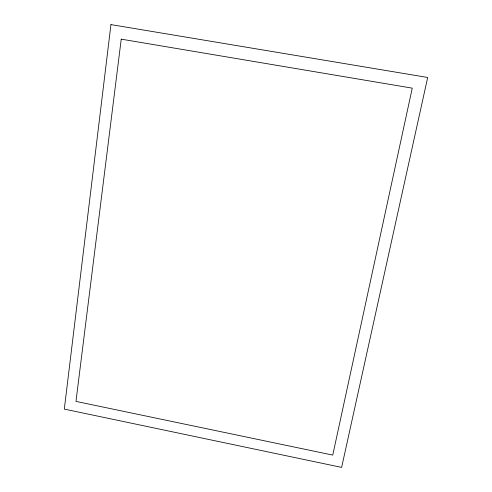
<?xml version="1.0" encoding="UTF-8"?>
<svg xmlns="http://www.w3.org/2000/svg" width="492" height="492" viewBox="0 0 492 492"><rect width="100%" height="100%" fill="white"/><g stroke="black" fill="none" stroke-linecap="round" stroke-linejoin="round"><path stroke-width="0.74" d="M110.952 24.6L64.311 409.092L341.626 467.4L427.689 77.472L110.952 24.6M121.235 39.157L75.965 401.392L332.752 455.094L412.259 88.148L121.235 39.157"/></g></svg>
